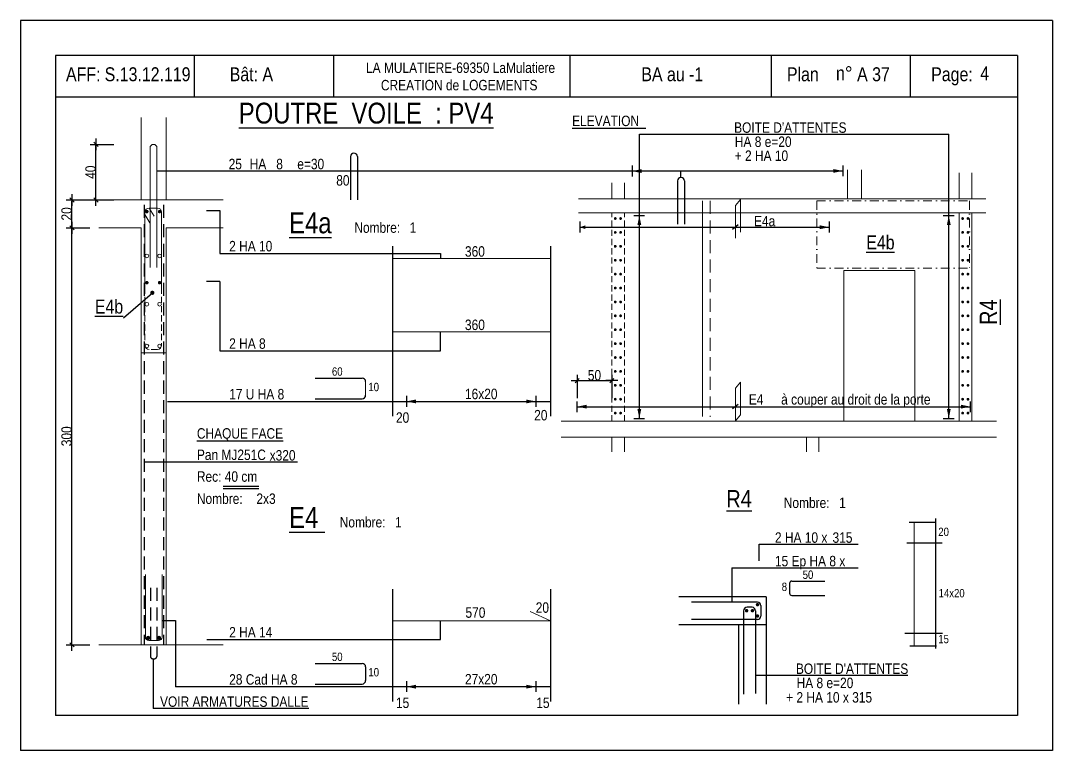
# Model space of a CAD drawing. Header units: metres. Extents: x -9927 to 45032, y -190416 to 12166.
# Drawn here: x 4183 to 5668, y -165593 to -164543 of the extents above; entities that cross this region are included whole.
import ezdxf
from ezdxf.enums import TextEntityAlignment as Align

# ---------------------------------------------------------------- set-up
doc = ezdxf.new("R2010")
doc.units = ezdxf.units.M
doc.header["$PDMODE"] = 65
for name, pattern in [('CACHE2', [0.1875, 0.125, -0.0625]), ('CACHEx2', [19.05, 12.7, -6.35]), ('TIRETPT2', [12.7, 6.35, -3.175, 0, -3.175])]:
    doc.linetypes.add(name, pattern=pattern)
for name, color, linetype in [('01_cote_gen', 4, 'Continuous'), ('01_fenetres', 171, 'Continuous'), ('01_linteaux', 3, 'Continuous'), ('01_murs_coup', 5, 'Continuous'), ('01_sem', 42, 'Continuous'), ('01_texte', 230, 'Continuous'), ('AA_COTES', 2, 'Continuous')]:
    doc.layers.add(name, color=color, linetype=linetype)
doc.styles.add('STYLE2', font='ARIALN.TTF')
doc.dimstyles.new('JB25', dxfattribs={"dimscale": 0.1, "dimtxt": 150, "dimasz": 17, "dimexe": 0.1, "dimexo": 0.1, "dimgap": 0.09, "dimtad": 1, "dimdec": 1, "dimlfac": 0.5, "dimdsep": 46, "dimtxsty": 'STYLE2', "dimblk1": 'BOND_G', "dimblk2": 'BOND_D', "dimsah": 1, "dimcen": 1.5, "dimdle": 0.01, "dimse1": 1, "dimse2": 1, "dimclrd": 4, "dimclre": 2, "dimclrt": 5, "dimadec": 0, "dimazin": 0, "dimtfac": 2.333333, "dimtdec": 1, "dimtix": 1, "dimtmove": 2, "dimatfit": 3, "dimldrblk": 'BOND_G', "dimfxl": 1, "dimtolj": 1, "dimtzin": 0, "dimarcsym": 0})

# ---------------------------------------------------------------- blocks, each defined once
blk = doc.blocks.new('BOND_G')
at = {"layer": 'AA_COTES', "color": 0}
for p, q in [((0, -5), (0, 15)), ((5, 0), (-5, 0)), ((1.77, 1.77), (-1.77, -1.77))]:
    blk.add_line(p, q, dxfattribs=at)
blk = doc.blocks.new('BOND_D')
at = {"layer": 'AA_COTES', "color": 0}
for p, q in [((5, 0), (-5, 0)), ((-1.77, -1.77), (1.77, 1.77)), ((0, 5), (0, -15))]:
    blk.add_line(p, q, dxfattribs=at)
blk = doc.blocks.new('*D1627')
at = {"layer": '01_cote_gen', "color": 4, "lineweight": -2, "ltscale": 0.5, "transparency": 16777216}
blk.add_line((4257.4, -165439.3), (4257.4, -164842.7), dxfattribs=at)
at = {"layer": 'DEFPOINTS', "color": 0, "lineweight": 0, "ltscale": 0.5, "transparency": 16777216}
for p in [(4257.4, -164841), (4295.9, -164841), (4321.4, -165441)]:
    blk.add_point(p, dxfattribs=at)
at = {"layer": '01_cote_gen', "color": 4, "lineweight": -2, "ltscale": 0.5, "transparency": 16777216, "xscale": 1.7, "yscale": 1.7, "zscale": 1.7}
for name, p, rotation in [('BOND_D', (4257.4, -164841), 90), ('BOND_G', (4257.4, -165441), 270)]:
    blk.add_blockref(name, p, dxfattribs=dict(at, rotation=rotation))
at = {"layer": '01_cote_gen', "color": 5, "lineweight": 0, "ltscale": 0.5, "transparency": 16777216, "insert": (4249.7, -165141), "char_height": 15, "attachment_point": 5, "rotation": 90, "style": 'STYLE2'}
blk.add_mtext('\\A1;300', dxfattribs=at)
blk = doc.blocks.new('*D1628')
at = {"layer": '01_cote_gen', "color": 4, "lineweight": -2, "ltscale": 0.5, "transparency": 16777216}
blk.add_line((4257.4, -164839.3), (4257.4, -164802.7), dxfattribs=at)
at = {"layer": 'DEFPOINTS', "color": 0, "lineweight": 0, "ltscale": 0.5, "transparency": 16777216}
for p in [(4257.4, -164801), (4295.9, -164801), (4295.9, -164841)]:
    blk.add_point(p, dxfattribs=at)
at = {"layer": '01_cote_gen', "color": 4, "lineweight": -2, "ltscale": 0.5, "transparency": 16777216, "xscale": 1.7, "yscale": 1.7, "zscale": 1.7}
for name, p, rotation in [('BOND_D', (4257.4, -164801), 90), ('BOND_G', (4257.4, -164841), 270)]:
    blk.add_blockref(name, p, dxfattribs=dict(at, rotation=rotation))
at = {"layer": '01_cote_gen', "color": 5, "lineweight": 0, "ltscale": 0.5, "transparency": 16777216, "insert": (4249.7, -164821), "char_height": 15, "attachment_point": 5, "rotation": 90, "style": 'STYLE2'}
blk.add_mtext('\\A1;20', dxfattribs=at)
blk = doc.blocks.new('*D1629')
at = {"layer": '01_cote_gen', "color": 4, "lineweight": -2, "ltscale": 0.5, "transparency": 16777216}
blk.add_line((4291.9, -164799.3), (4291.9, -164722.7), dxfattribs=at)
at = {"layer": 'DEFPOINTS', "color": 0, "lineweight": 0, "ltscale": 0.5, "transparency": 16777216}
for p in [(4291.9, -164721), (4374.7, -164721), (4317.5, -164801)]:
    blk.add_point(p, dxfattribs=at)
at = {"layer": '01_cote_gen', "color": 4, "lineweight": -2, "ltscale": 0.5, "transparency": 16777216, "xscale": 1.7, "yscale": 1.7, "zscale": 1.7}
for name, p, rotation in [('BOND_D', (4291.9, -164721), 90), ('BOND_G', (4291.9, -164801), 270)]:
    blk.add_blockref(name, p, dxfattribs=dict(at, rotation=rotation))
at = {"layer": '01_cote_gen', "color": 5, "lineweight": 0, "ltscale": 0.5, "transparency": 16777216, "insert": (4284.2, -164761), "char_height": 15, "attachment_point": 5, "rotation": 90, "style": 'STYLE2'}
blk.add_mtext('\\A1;40', dxfattribs=at)
blk = doc.blocks.new('*D1630')
at = {"layer": '01_cote_gen', "color": 4, "lineweight": -2, "ltscale": 0.5, "transparency": 16777216}
blk.add_line((4986.1, -165060.9), (5032.7, -165060.9), dxfattribs=at)
at = {"layer": 'DEFPOINTS', "color": 0, "lineweight": 0, "ltscale": 0.5, "transparency": 16777216}
for p in [(4984.4, -165062.3), (5034.4, -165060.9), (5034.4, -165062.3)]:
    blk.add_point(p, dxfattribs=at)
at = {"layer": '01_cote_gen', "color": 4, "lineweight": -2, "ltscale": 0.5, "transparency": 16777216, "xscale": 1.7, "yscale": 1.7, "zscale": 1.7, "rotation": 180}
blk.add_blockref('BOND_G', (4984.4, -165060.9), dxfattribs=at)
at = {"layer": '01_cote_gen', "color": 4, "lineweight": -2, "ltscale": 0.5, "transparency": 16777216, "xscale": 1.7, "yscale": 1.7, "zscale": 1.7}
blk.add_blockref('BOND_D', (5034.4, -165060.9), dxfattribs=at)
at = {"layer": '01_cote_gen', "color": 5, "lineweight": 0, "ltscale": 0.5, "transparency": 16777216, "insert": (5009.4, -165053.3), "char_height": 15, "attachment_point": 5, "style": 'STYLE2'}
blk.add_mtext('\\A1;50', dxfattribs=at)

msp = doc.modelspace()

# ---------------------------------------------------------------- linework, layer by layer
at = {"layer": '01_cote_gen', "color": 2, "lineweight": 0, "ltscale": 0.5}
for p, q in [((5534.44, -164761.88), (5534.44, -164799.31)), ((5552.44, -164761.88), (5552.44, -164799.31)), ((5034.44, -164799.31), (5034.44, -164776.34)), ((5052.44, -164799.31), (5052.44, -164776.34)), ((4368.32, -164812.58), (4375.56, -164824.47)), ((5534.44, -164819.31), (5534.44, -165119.31)), ((5552.44, -164819.31), (5552.44, -165119.31)), ((4362.32, -164822.04), (4369.56, -164833.93)), ((5368.44, -164902.31), (5368.44, -165119.31)), ((5470.44, -164902.31), (5470.44, -165119.31)), ((4680.07, -165062.41), (4680.07, -165082.02)), ((5034.44, -165142.31), (5034.44, -165163.21)), ((5052.44, -165142.31), (5052.44, -165163.21)), ((5314.44, -165142.31), (5314.44, -165163.21)), ((5332.44, -165142.31), (5332.44, -165163.21))]:
    msp.add_line(p, q, dxfattribs=at)
at = {"layer": '01_cote_gen', "color": 5, "linetype": 'Continuous', "lineweight": 0}
msp.add_line((5164.87, -164802.38), (5164.87, -165112.76), dxfattribs=at)
at = {"layer": '01_cote_gen', "color": 5, "linetype": 'CACHE2', "lineweight": 0, "ltscale": 150}
msp.add_line((5176.02, -164802.38), (5176.02, -165113.24), dxfattribs=at)
at = {"layer": '01_cote_gen', "color": 2, "lineweight": 0, "ltscale": 0.5, "const_width": 2.5, "flags": 128}
for points in [[(5242.83, -165383.35, 1), (5245.33, -165383.35, 1)], [(5227.17, -165391.95, 1), (5229.67, -165391.95, 1)], [(5235.55, -165391.95, 1), (5238.05, -165391.95, 1)], [(5242.74, -165399.64, 1), (5245.24, -165399.64, 1)]]:
    msp.add_lwpolyline(points, format="xyb", close=True, dxfattribs=at)
at = {"layer": '01_cote_gen', "color": 2, "lineweight": 0, "ltscale": 0.5}
for centre in [(4365.28, -164881.5), (4383.36, -164881.5), (4365.28, -164951.05), (4383.36, -164951.05), (4365.28, -165011.06), (4383.36, -165011.06)]:
    msp.add_circle(centre, 2.64, dxfattribs=at)
at = {"layer": '01_fenetres', "ltscale": 30}
for p, q in [((4233.48, -164592.94), (4233.48, -165542.94)), ((4233.48, -164592.94), (4233.48, -165542.94)), ((4233.48, -164592.94), (4233.48, -165542.94)), ((5618.48, -164592.94), (4233.48, -164592.94)), ((4433.48, -164592.94), (4433.48, -164652.94)), ((4633.87, -164592.94), (4633.87, -164652.94)), ((4974.04, -164592.94), (4974.04, -164652.94)), ((5264.34, -164652.94), (5264.34, -164592.94)), ((5464.34, -164652.94), (5464.34, -164592.94)), ((5618.48, -164592.94), (5618.48, -165542.94)), ((5618.48, -164652.94), (4233.48, -164652.94)), ((5618.48, -165542.94), (4233.48, -165542.94))]:
    msp.add_line(p, q, dxfattribs=at)
at = {"layer": '01_linteaux', "linetype": 'Continuous'}
for p, q in [((4658.18, -164738.61), (4658.18, -164800.78)), ((4668.18, -164738.61), (4668.18, -164800.78)), ((5128.95, -164773.65), (5128.95, -164835.82)), ((5138.95, -164773.65), (5138.95, -164835.82)), ((4607.49, -165057.41), (4675.07, -165057.41)), ((4607.49, -165087.02), (4675.07, -165087.02)), ((5256.49, -165372.14), (5130.78, -165372.14)), ((5243.99, -165379.64), (5148.99, -165379.64)), ((5256.49, -165372.14), (5256.49, -165526.58)), ((5223.99, -165392.14), (5223.99, -165512.14)), ((5236.22, -165387.14), (5228.99, -165387.14)), ((5241.22, -165392.14), (5241.22, -165511.2)), ((5248.99, -165384.64), (5248.99, -165399.64)), ((5256.49, -165412.14), (5130.78, -165412.14)), ((5243.99, -165404.64), (5148.99, -165404.64)), ((5216.49, -165412.14), (5216.49, -165526.58)), ((4607.49, -165467.87), (4675.07, -165467.87)), ((4680.07, -165472.87), (4680.07, -165492.48)), ((4607.49, -165497.48), (4675.07, -165497.48))]:
    msp.add_line(p, q, dxfattribs=at)
at = {"layer": '01_linteaux', "linetype": 'CACHEx2', "lineweight": 18, "ltscale": 0.7}
for p, q in [((5034.44, -165119.31), (5034.44, -164819.31)), ((5052.44, -165119.31), (5052.44, -164819.31)), ((4362.32, -164926.97), (4362.32, -165009.98)), ((4386.32, -164926.97), (4386.32, -165009.98)), ((4380.32, -165015.98), (4368.32, -165015.98))]:
    msp.add_line(p, q, dxfattribs=at)
at = {"layer": '01_linteaux', "linetype": 'Continuous'}
for centre, start, end in [((4663.18, -164738.61), 0, 180), ((5133.95, -164773.65), 0, 180), ((4675.07, -165062.41), 0, 90), ((4675.07, -165082.02), 270, 0), ((5243.99, -165384.64), 0, 90), ((5228.99, -165392.14), 90, 180), ((5236.22, -165392.14), 0, 90), ((5243.99, -165399.64), 270, 0), ((4675.07, -165472.87), 0, 90), ((4675.07, -165492.48), 270, 0)]:
    msp.add_arc(centre, 5, start, end, dxfattribs=at)
at = {"layer": '01_murs_coup', "linetype": 'Continuous', "lineweight": 5}
for p, q in [((4357.04, -164682.29), (4357.04, -164800.97)), ((4393.04, -164682.29), (4393.04, -164800.97)), ((4295.95, -164800.97), (4357.04, -164800.97)), ((4357.04, -164800.97), (4474.95, -164800.97)), ((4295.95, -164840.97), (4357.04, -164840.97)), ((4357.04, -164840.97), (4357.04, -165440.97)), ((4393.04, -164840.97), (4393.04, -165440.97)), ((4393.04, -164840.97), (4474.95, -164840.97)), ((4295.95, -165440.97), (4393.04, -165440.97)), ((4393.04, -165440.97), (4474.95, -165440.97))]:
    msp.add_line(p, q, dxfattribs=at)
at = {"layer": '01_sem', "color": 2, "lineweight": 0, "ltscale": 7}
for p, q in [((4369.69, -164725.97), (4369.69, -164898.03)), ((4379.69, -164725.97), (4379.69, -164898.03)), ((5373.59, -164757.75), (5373.59, -164799.31)), ((5393.59, -164757.75), (5393.59, -164799.31)), ((4986.23, -164799.31), (5572.77, -164799.31)), ((5212.3, -164808.91), (5219.58, -164800.2)), ((5219.58, -164847.25), (5219.58, -164800.2)), ((4362.32, -164818.58), (4362.32, -164926.97)), ((4380.32, -164812.58), (4368.32, -164812.58)), ((4386.32, -164818.58), (4386.32, -164926.97)), ((4986.23, -164819.31), (5572.77, -164819.31)), ((5212.3, -164855.95), (5212.3, -164808.91)), ((4718.92, -164885.34), (4946.18, -164885.34)), ((5368.44, -164902.31), (5470.44, -164902.31)), ((4718.92, -164990.93), (4946.18, -164990.93)), ((4357.04, -165020.97), (4393.04, -165020.97)), ((5212.3, -165071.82), (5219.58, -165063.11)), ((5212.3, -165118.86), (5212.3, -165071.82)), ((5219.58, -165110.15), (5219.58, -165063.11)), ((5212.3, -165118.86), (5219.58, -165110.15)), ((4961.48, -165119.31), (5587.84, -165119.31)), ((4961.48, -165142.31), (5587.84, -165142.31)), ((5469.6, -165264.92), (5469.6, -165442.11)), ((4363.04, -165339.97), (4363.04, -165429.97)), ((4387.04, -165339.97), (4387.04, -165429.97)), ((4946.18, -165406.38), (4916.85, -165393.04)), ((4718.92, -165406.38), (4946.18, -165406.38)), ((4368.04, -165434.97), (4382.04, -165434.97))]:
    msp.add_line(p, q, dxfattribs=at)
at = {"layer": '01_sem', "color": 2, "linetype": 'TIRETPT2', "lineweight": 0, "ltscale": 2}
for p, q in [((5329.44, -164802.31), (5549.44, -164802.31)), ((5329.44, -164802.31), (5329.44, -164899.31)), ((5549.44, -164802.31), (5549.44, -164899.31)), ((5329.44, -164899.31), (5549.44, -164899.31))]:
    msp.add_line(p, q, dxfattribs=at)
at = {"layer": '01_sem', "color": 2, "lineweight": 0, "ltscale": 7, "flags": 128}
for points, const_width in [([(4365.15, -164816.46, -1), (4365.15, -164818.96, -1)], 2.5), ([(4383.49, -164816.46, 1), (4383.49, -164818.96, 1)], 2.5), ([(5038.3, -164827.68, 1), (5040.3, -164827.68, 1)], 2), ([(5046.01, -164827.68, 1), (5048.01, -164827.68, 1)], 2), ([(5538.3, -164827.68, 1), (5540.3, -164827.68, 1)], 2), ([(5546.01, -164827.68, 1), (5548.01, -164827.68, 1)], 2), ([(5038.3, -164847.68, 1), (5040.3, -164847.68, 1)], 2), ([(5046.01, -164847.68, 1), (5048.01, -164847.68, 1)], 2), ([(5538.3, -164847.68, 1), (5540.3, -164847.68, 1)], 2), ([(5546.01, -164847.68, 1), (5548.01, -164847.68, 1)], 2), ([(5038.3, -164867.68, 1), (5040.3, -164867.68, 1)], 2), ([(5046.01, -164867.68, 1), (5048.01, -164867.68, 1)], 2), ([(5538.3, -164867.68, 1), (5540.3, -164867.68, 1)], 2), ([(5546.01, -164867.68, 1), (5548.01, -164867.68, 1)], 2), ([(5038.3, -164887.68, 1), (5040.3, -164887.68, 1)], 2), ([(5046.01, -164887.68, 1), (5048.01, -164887.68, 1)], 2), ([(5538.3, -164887.68, 1), (5540.3, -164887.68, 1)], 2), ([(5546.01, -164887.68, 1), (5548.01, -164887.68, 1)], 2), ([(5038.3, -164907.68, 1), (5040.3, -164907.68, 1)], 2), ([(5046.01, -164907.68, 1), (5048.01, -164907.68, 1)], 2), ([(5538.3, -164907.68, 1), (5540.3, -164907.68, 1)], 2), ([(5546.01, -164907.68, 1), (5548.01, -164907.68, 1)], 2), ([(4365.15, -164918.73, -1), (4365.15, -164921.23, -1)], 2.5), ([(4383.49, -164918.73, 1), (4383.49, -164921.23, 1)], 2.5), ([(5038.3, -164927.68, 1), (5040.3, -164927.68, 1)], 2), ([(5046.01, -164927.68, 1), (5048.01, -164927.68, 1)], 2), ([(5538.3, -164927.68, 1), (5540.3, -164927.68, 1)], 2), ([(5546.01, -164927.68, 1), (5548.01, -164927.68, 1)], 2), ([(5038.3, -164947.68, 1), (5040.3, -164947.68, 1)], 2), ([(5046.01, -164947.68, 1), (5048.01, -164947.68, 1)], 2), ([(5538.3, -164947.68, 1), (5540.3, -164947.68, 1)], 2), ([(5546.01, -164947.68, 1), (5548.01, -164947.68, 1)], 2), ([(5038.3, -164967.68, 1), (5040.3, -164967.68, 1)], 2), ([(5046.01, -164967.68, 1), (5048.01, -164967.68, 1)], 2), ([(5538.3, -164967.68, 1), (5540.3, -164967.68, 1)], 2), ([(5546.01, -164967.68, 1), (5548.01, -164967.68, 1)], 2), ([(5038.3, -164987.68, 1), (5040.3, -164987.68, 1)], 2), ([(5046.01, -164987.68, 1), (5048.01, -164987.68, 1)], 2), ([(5538.3, -164987.68, 1), (5540.3, -164987.68, 1)], 2), ([(5546.01, -164987.68, 1), (5548.01, -164987.68, 1)], 2), ([(5038.3, -165007.68, 1), (5040.3, -165007.68, 1)], 2), ([(5046.01, -165007.68, 1), (5048.01, -165007.68, 1)], 2), ([(5538.3, -165007.68, 1), (5540.3, -165007.68, 1)], 2), ([(5546.01, -165007.68, 1), (5548.01, -165007.68, 1)], 2), ([(5038.3, -165027.68, 1), (5040.3, -165027.68, 1)], 2), ([(5046.01, -165027.68, 1), (5048.01, -165027.68, 1)], 2), ([(5538.3, -165027.68, 1), (5540.3, -165027.68, 1)], 2), ([(5546.01, -165027.68, 1), (5548.01, -165027.68, 1)], 2), ([(5038.3, -165047.68, 1), (5040.3, -165047.68, 1)], 2), ([(5046.01, -165047.68, 1), (5048.01, -165047.68, 1)], 2), ([(5538.3, -165047.68, 1), (5540.3, -165047.68, 1)], 2), ([(5546.01, -165047.68, 1), (5548.01, -165047.68, 1)], 2), ([(5038.3, -165067.68, 1), (5040.3, -165067.68, 1)], 2), ([(5046.01, -165067.68, 1), (5048.01, -165067.68, 1)], 2), ([(5538.3, -165067.68, 1), (5540.3, -165067.68, 1)], 2), ([(5546.01, -165067.68, 1), (5548.01, -165067.68, 1)], 2), ([(5038.3, -165087.68, 1), (5040.3, -165087.68, 1)], 2), ([(5046.01, -165087.68, 1), (5048.01, -165087.68, 1)], 2), ([(5538.3, -165087.68, 1), (5540.3, -165087.68, 1)], 2), ([(5546.01, -165087.68, 1), (5548.01, -165087.68, 1)], 2), ([(5038.3, -165107.68, 1), (5040.3, -165107.68, 1)], 2), ([(5046.01, -165107.68, 1), (5048.01, -165107.68, 1)], 2), ([(5538.3, -165107.68, 1), (5540.3, -165107.68, 1)], 2), ([(5546.01, -165107.68, 1), (5548.01, -165107.68, 1)], 2), ([(4365.56, -165431.13, 1), (4368.56, -165431.13, 1)], 3), ([(4381.19, -165431.13, 1), (4384.19, -165431.13, 1)], 3)]:
    msp.add_lwpolyline(points, format="xyb", close=True, dxfattribs=dict(at, const_width=const_width))
at = {"layer": '01_sem', "color": 2, "lineweight": 0, "ltscale": 7}
for centre, radius, start, end in [((4374.69, -164725.97), 5, 0, 180), ((4368.32, -164818.58), 6, 90, 180), ((4380.32, -164818.58), 6, 0, 90), ((4368.32, -165009.98), 6, 180, 270), ((4380.32, -165009.98), 6, 270, 0), ((4368.04, -165429.97), 5, 180, 270), ((4382.04, -165429.97), 5, 270, 0)]:
    msp.add_arc(centre, radius, start, end, dxfattribs=at)
at = {"layer": '01_texte', "ltscale": 30}
for p, q in [((4183.48, -164542.94), (4183.48, -165592.94)), ((5668.48, -164542.94), (4183.48, -164542.94)), ((5668.48, -164542.94), (5668.48, -165592.94)), ((4379.69, -164759.22), (5367.06, -164759.22)), ((5063.51, -164751.4), (5063.51, -164767.04)), ((5133.95, -164768.65), (5133.95, -164759.22)), ((5367.06, -164751.16), (5367.06, -164766.79)), ((4450.82, -164816.17), (4470.29, -164816.17)), ((4470.29, -164816.17), (4470.29, -164877.9)), ((4988.44, -164832.16), (4988.44, -164847.8)), ((5065.94, -164823.22), (5081.58, -164823.22)), ((5074, -165115.45), (5074, -164823.22)), ((5347.35, -164832.16), (5347.35, -164847.8)), ((5511.36, -164823.22), (5527, -164823.22)), ((5519.42, -165115.45), (5519.42, -164823.22)), ((4988.44, -164840.22), (5347.35, -164840.22)), ((5216.44, -164836.91), (5208.17, -164843.53)), ((4470.29, -164877.9), (4787.93, -164877.9)), ((4718.92, -164867.4), (4718.92, -165112.03)), ((4787.93, -164877.9), (4787.93, -164885.34)), ((4946.18, -164867.4), (4946.18, -165112.03)), ((4470.29, -164918.1), (4450.82, -164918.1)), ((4470.29, -164918.1), (4470.29, -165018.03)), ((4787.93, -165018.03), (4787.93, -164990.93)), ((4470.29, -165018.03), (4787.93, -165018.03)), ((4738.63, -165082.82), (4738.63, -165098.46)), ((4925.09, -165082.82), (4925.09, -165098.46)), ((4395.09, -165090.88), (4946.18, -165090.88)), ((4984.44, -165106.47), (4984.44, -165090.83)), ((4984.44, -165098.65), (5550.78, -165098.41)), ((5216.44, -165095.1), (5208.17, -165101.72)), ((5550.78, -165106.47), (5550.78, -165090.83)), ((5065.94, -165115.45), (5081.58, -165115.45)), ((5511.36, -165115.45), (5527, -165115.45)), ((4718.92, -165360.91), (4718.92, -165522.48)), ((4946.18, -165360.91), (4946.18, -165522.48)), ((4387.04, -165405.94), (4406.21, -165405.94)), ((4406.21, -165405.94), (4406.21, -165501.34)), ((4787.93, -165433.48), (4787.93, -165406.38)), ((4451.51, -165433.48), (4787.93, -165433.48)), ((4374.26, -165461.03), (4374.26, -165532.81)), ((4946.18, -165501.34), (4406.21, -165501.34)), ((4738.63, -165493.28), (4738.63, -165508.92)), ((4925.09, -165493.28), (4925.09, -165508.92)), ((4598.42, -165532.81), (4374.26, -165532.81)), ((5668.48, -165592.94), (4183.48, -165592.94))]:
    msp.add_line(p, q, dxfattribs=at)
at = {"layer": '01_texte'}
for p, q in [((5074, -164706.32), (5519.42, -164706.32)), ((5074, -164823.22), (5074, -164706.32)), ((5213.78, -164706.32), (5330.68, -164706.32)), ((5519.42, -164823.22), (5519.42, -164706.32)), ((4331.41, -164970.41), (4373.07, -164934.5)), ((4581.94, -165178.25), (4361.04, -165178.25)), ((4526.51, -165213.45), (4474.76, -165213.45)), ((4526.51, -165216.76), (4474.76, -165216.76)), ((5500.34, -165264.92), (5462.13, -165264.92)), ((5500.34, -165259.5), (5500.34, -165446.52)), ((5509.89, -165295), (5459.05, -165295)), ((5246.25, -165320.31), (5246.25, -165296.26)), ((5246.25, -165296.26), (5388.97, -165296.26)), ((5206.97, -165330.13), (5388.97, -165330.13)), ((5206.97, -165330.13), (5206.97, -165379.64)), ((5290.14, -165352.89), (5290.14, -165366.62)), ((5293.64, -165349.39), (5340.95, -165349.39)), ((5293.64, -165370.12), (5340.95, -165370.12)), ((5510.28, -165424.98), (5455.9, -165424.98)), ((5463.2, -165442.36), (5501.7, -165442.36)), ((5241.22, -165484.97), (5460.31, -165484.97))]:
    msp.add_line(p, q, dxfattribs=at)
at = {"layer": '01_texte', "linetype": 'CACHE2', "ltscale": 150}
for p, q in [((4361.04, -164807.84), (4361.04, -165440.97)), ((4389.04, -164807.84), (4389.04, -165440.97)), ((4370.5, -165359.19), (4370.5, -165458.03)), ((4379.33, -165359.19), (4379.33, -165458.03)), ((4373.5, -165461.03), (4376.33, -165461.03))]:
    msp.add_line(p, q, dxfattribs=at)
at = {"layer": '01_texte', "const_width": 3, "flags": 128}
msp.add_lwpolyline([(4371.57, -164934.5, 1), (4374.57, -164934.5, 1)], format="xyb", close=True, dxfattribs=at)
at = {"layer": '01_texte'}
for centre, start, end in [((5293.64, -165352.89), 90, 180), ((5293.64, -165366.62), 180, 270)]:
    msp.add_arc(centre, 3.5, start, end, dxfattribs=at)
at = {"layer": '01_texte', "linetype": 'CACHE2', "ltscale": 150}
for centre, start, end in [((4373.5, -165458.03), 180, 270), ((4376.33, -165458.03), 270, 0)]:
    msp.add_arc(centre, 3, start, end, dxfattribs=at)
at = {"layer": '01_texte', "ltscale": 30}
for points in [[(5063.51, -164759.46), (5077.33, -164756.7), (5077.33, -164759.46)], [(5063.51, -164759.46), (5077.33, -164762.21), (5077.33, -164759.46)], [(5367.06, -164759.22), (5353.24, -164756.46), (5353.24, -164759.22)], [(5367.06, -164759.22), (5353.24, -164761.97), (5353.24, -164759.22)], [(5074, -164823.22), (5071.24, -164837.05), (5074, -164837.05)], [(5074, -164823.22), (5076.75, -164837.05), (5074, -164837.05)], [(5519.42, -164823.22), (5516.67, -164837.05), (5519.42, -164837.05)], [(5519.42, -164823.22), (5522.18, -164837.05), (5519.42, -164837.05)], [(4988.44, -164840.22), (4996.46, -164837.46), (4996.46, -164840.22)], [(4988.44, -164840.22), (4996.46, -164842.97), (4996.46, -164840.22)], [(5347.35, -164840.22), (5333.53, -164837.46), (5333.53, -164840.22)], [(5347.35, -164840.22), (5333.53, -164842.97), (5333.53, -164840.22)], [(4738.63, -165090.88), (4752.45, -165088.13), (4752.45, -165090.88)], [(4738.63, -165090.88), (4752.45, -165093.64), (4752.45, -165090.88)], [(4925.09, -165090.88), (4911.26, -165088.13), (4911.26, -165090.88)], [(4925.09, -165090.88), (4911.26, -165093.64), (4911.26, -165090.88)], [(4984.44, -165098.41), (4998.27, -165095.65), (4998.27, -165098.41)], [(4984.44, -165098.41), (4998.27, -165101.16), (4998.27, -165098.41)], [(5074, -165115.45), (5071.24, -165101.63), (5074, -165101.63)], [(5074, -165115.45), (5076.75, -165101.63), (5074, -165101.63)], [(5519.42, -165115.45), (5516.67, -165101.63), (5519.42, -165101.63)], [(5519.42, -165115.45), (5522.18, -165101.63), (5519.42, -165101.63)], [(5550.78, -165098.41), (5536.96, -165095.65), (5536.96, -165098.41)], [(5550.78, -165098.41), (5536.96, -165101.16), (5536.96, -165098.41)], [(4738.63, -165501.34), (4752.45, -165498.58), (4752.45, -165501.34)], [(4738.63, -165501.34), (4752.45, -165504.09), (4752.45, -165501.34)], [(4925.09, -165501.34), (4911.26, -165498.58), (4911.26, -165501.34)], [(4925.09, -165501.34), (4911.26, -165504.09), (4911.26, -165501.34)]]:
    msp.add_solid(points, dxfattribs=at)

# ---------------------------------------------------------------- texts
at = {"layer": '01_texte', "style": 'STYLE2'}
for s, height, p in [('AFF:', 20, (4248.77, -164630.1)), ('S.13.12.119', 20, (4304.44, -164630.1)), ('Bât: A', 20, (4484.41, -164630.1)), ('LA MULATIERE-69350 LaMulatiere', 15, (4680.57, -164618.23)), ('BA au -1', 20, (5076.87, -164630.1)), ('Plan', 20, (5286.39, -164630.1)), ('n%%D', 20, (5357.07, -164628.65)), ('A 37', 20, (5387.42, -164630.1)), ('Page:', 20, (5494.06, -164630.1)), ('4', 20, (5564.74, -164628.65)), ('CREATION de LOGEMENTS', 15, (4702.05, -164643.23)), ('%%UELEVATION  ', 15, (4977.23, -164694.67)), ('HA', 15, (4513.2, -164756.76)), ('8', 15, (4551.37, -164756.76)), ('80', 15, (4637.73, -164780.27)), ('%%UE4a', 30, (4569.85, -164848.89)), ('Nombre:', 15, (4663.81, -164848.26)), ('1', 15, (4743.44, -164848.26)), ('E4a', 15, (5239.05, -164838.86)), ('2 HA 10', 15, (4483.64, -164874.95)), ('%%UE4b', 20, (5400.66, -164872.06)), ('360', 15, (4823.01, -164882.55)), ('%%UE4b', 20, (4290.32, -164964.38)), ('360', 15, (4823.01, -164988.14)), ('2 HA 8', 15, (4483.64, -165015.07)), ('60', 12, (4631.55, -165053.86)), ('10', 12, (4684.06, -165076.07)), ('16x20', 15, (4823.01, -165087.59)), ('17 U HA 8', 15, (4483.64, -165087.93)), ('E4', 15, (5231.47, -165095.42)), ('à couper au droit de la porte', 15, (5278.15, -165095.42)), ('20', 15, (4723.69, -165121.53)), ('20', 15, (4922.61, -165118.16)), ('%%UCHAQUE FACE', 15, (4437.17, -165144.37)), ('Pan MJ251C', 15, (4437.17, -165175.15)), ('x320', 15, (4541.91, -165175.95)), ('Rec: 40 cm', 15, (4437.17, -165206.43)), ('%%UR4', 25, (5199.22, -165243.39)), ('Nombre:', 15, (4437.17, -165238.34)), (' 2x3', 15, (4518.03, -165238.34)), ('Nombre:', 15, (5281.91, -165244.2)), ('1', 15, (5361.54, -165244.2)), ('%%UE4 ', 30, (4569.85, -165272.76)), ('Nombre:', 15, (4642.81, -165272.12)), ('1', 15, (4722.43, -165272.12)), ('2 HA 10 x', 15, (5269.16, -165294.24)), ('315', 15, (5352.06, -165294.24)), ('20', 12, (5504.27, -165284.55)), ('15 Ep HA 8 x', 15, (5269.16, -165328.1)), ('50', 12, (5309.11, -165346.22)), ('8', 12, (5278.97, -165363.61)), ('14x20', 12, (5504.78, -165372.75)), ('20', 15, (4924.86, -165394.95)), ('570', 15, (4823.74, -165402.18)), ('2 HA 14', 15, (4483.64, -165430.52)), ('15', 12, (5504.27, -165438.77)), ('50', 12, (4631.55, -165464.32)), ('28 Cad HA 8', 15, (4483.64, -165498.38)), ('10', 12, (4684.06, -165486.53)), ('27x20', 15, (4823.01, -165498.04)), ('VOIR ARMATURES DALLE', 15, (4384.09, -165530.3)), ('15', 15, (4723.69, -165531.99)), ('15', 15, (4925.66, -165531.99))]:
    msp.add_text(s, height=height, dxfattribs=at).set_placement(p)
msp.add_text('%%UPOUTRE  VOILE  : PV4', height=30, dxfattribs=at).set_placement((4680.81, -164676), align=Align.MIDDLE)
for s, p in [("BOITE D'ATTENTES", (5372.18, -164704.3)), ('HA 8 e=20', (5293.12, -164724.69)), ('+ 2 HA 10  ', (5297.71, -164744.83)), ('25', (4502, -164756.76)), ("BOITE D'ATTENTES", (5461.07, -165482.95)), ('HA 8 e=20', (5382.01, -165503.35)), ('+ 2 HA 10 x 315', (5409.01, -165524.15))]:
    msp.add_text(s, height=15, dxfattribs=at).set_placement(p, align=Align.RIGHT)
msp.add_text('e=30', height=15, dxfattribs=at).set_placement((4601.03, -164756.76), align=Align.CENTER)
msp.add_text('%%UR4', height=25, rotation=90, dxfattribs=at).set_placement((5588.81, -164980.74))

# ---------------------------------------------------------------- dimensions: what is measured, and where the dimension line sits
at = {"layer": '01_cote_gen', "color": 2, "lineweight": 0, "ltscale": 0.5}
for base, p1, p2, picture, middle in [((4291.9, -164720.97), (4317.55, -164800.97), (4374.69, -164720.97), '*D1629', (4284.23, -164760.97)), ((4257.41, -164800.97), (4295.95, -164840.97), (4295.95, -164800.97), '*D1628', (4249.74, -164820.97)), ((4257.41, -164840.97), (4321.43, -165440.97), (4295.95, -164840.97), '*D1627', (4249.74, -165140.97))]:
    dim = msp.add_linear_dim(base=base, p1=p1, p2=p2, angle=90, dimstyle='JB25', dxfattribs=at)
    dim.commit()
    dim.dimension.update_dxf_attribs({"geometry": picture, "text_midpoint": middle})
dim = msp.add_linear_dim(base=(5034.44, -165060.93), p1=(4984.44, -165062.35), p2=(5034.44, -165062.35), text='50', dimstyle='JB25', dxfattribs=at)
dim.commit()
dim.dimension.update_dxf_attribs({"geometry": '*D1630', "text_midpoint": (5009.44, -165053.26)})

doc.saveas('drawing.dxf')
